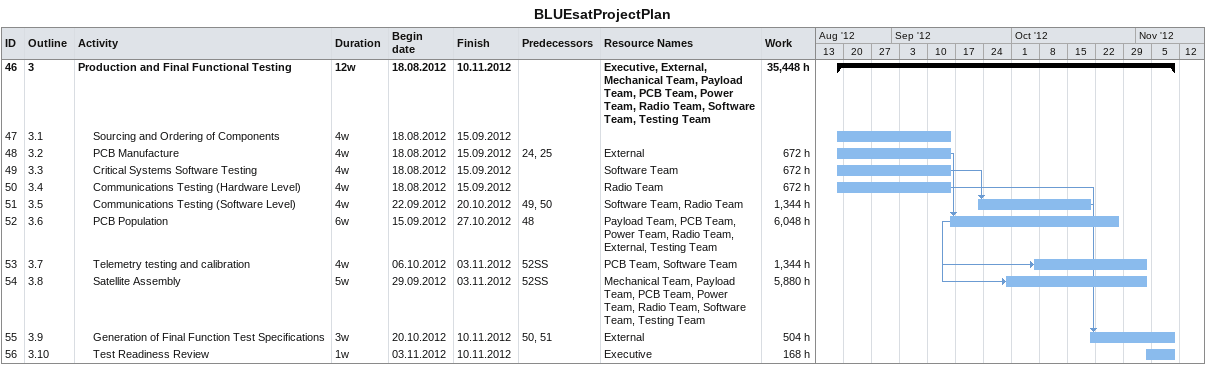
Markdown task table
BLUEsatProjectPlan

| ID | WBS | Task | Duration | Start | Finish | Predecessors | Resources | Work (h) |
|---|---|---|---|---|---|---|---|---|
| 46 | 3 | **Production and Final Functional Testing** | 12w | 2012-08-18 | 2012-11-10 |  | Executive, External, Mechanical Team, Payload Team, PCB Team, Power Team, Radio Team, Software Team, Testing Team | 35448 |
| 47 | 3.1 | Sourcing and Ordering of Components | 4w | 2012-08-18 | 2012-09-15 |  |  |  |
| 48 | 3.2 | PCB Manufacture | 4w | 2012-08-18 | 2012-09-15 | 24, 25 | External | 672 |
| 49 | 3.3 | Critical Systems Software Testing | 4w | 2012-08-18 | 2012-09-15 |  | Software Team | 672 |
| 50 | 3.4 | Communications Testing (Hardware Level) | 4w | 2012-08-18 | 2012-09-15 |  | Radio Team | 672 |
| 51 | 3.5 | Communications Testing (Software Level) | 4w | 2012-09-22 | 2012-10-20 | 49, 50 | Software Team, Radio Team | 1344 |
| 52 | 3.6 | PCB Population | 6w | 2012-09-15 | 2012-10-27 | 48 | Payload Team, PCB Team, Power Team, Radio Team, External, Testing Team | 6048 |
| 53 | 3.7 | Telemetry testing and calibration | 4w | 2012-10-06 | 2012-11-03 | 52SS | PCB Team, Software Team | 1344 |
| 54 | 3.8 | Satellite Assembly | 5w | 2012-09-29 | 2012-11-03 | 52SS | Mechanical Team, Payload Team, PCB Team, Power Team, Radio Team, Software Team, Testing Team | 5880 |
| 55 | 3.9 | Generation of Final Function Test Specifications | 3w | 2012-10-20 | 2012-11-10 | 50, 51 | External | 504 |
| 56 | 3.10 | Test Readiness Review | 1w | 2012-11-03 | 2012-11-10 |  | Executive | 168 |
